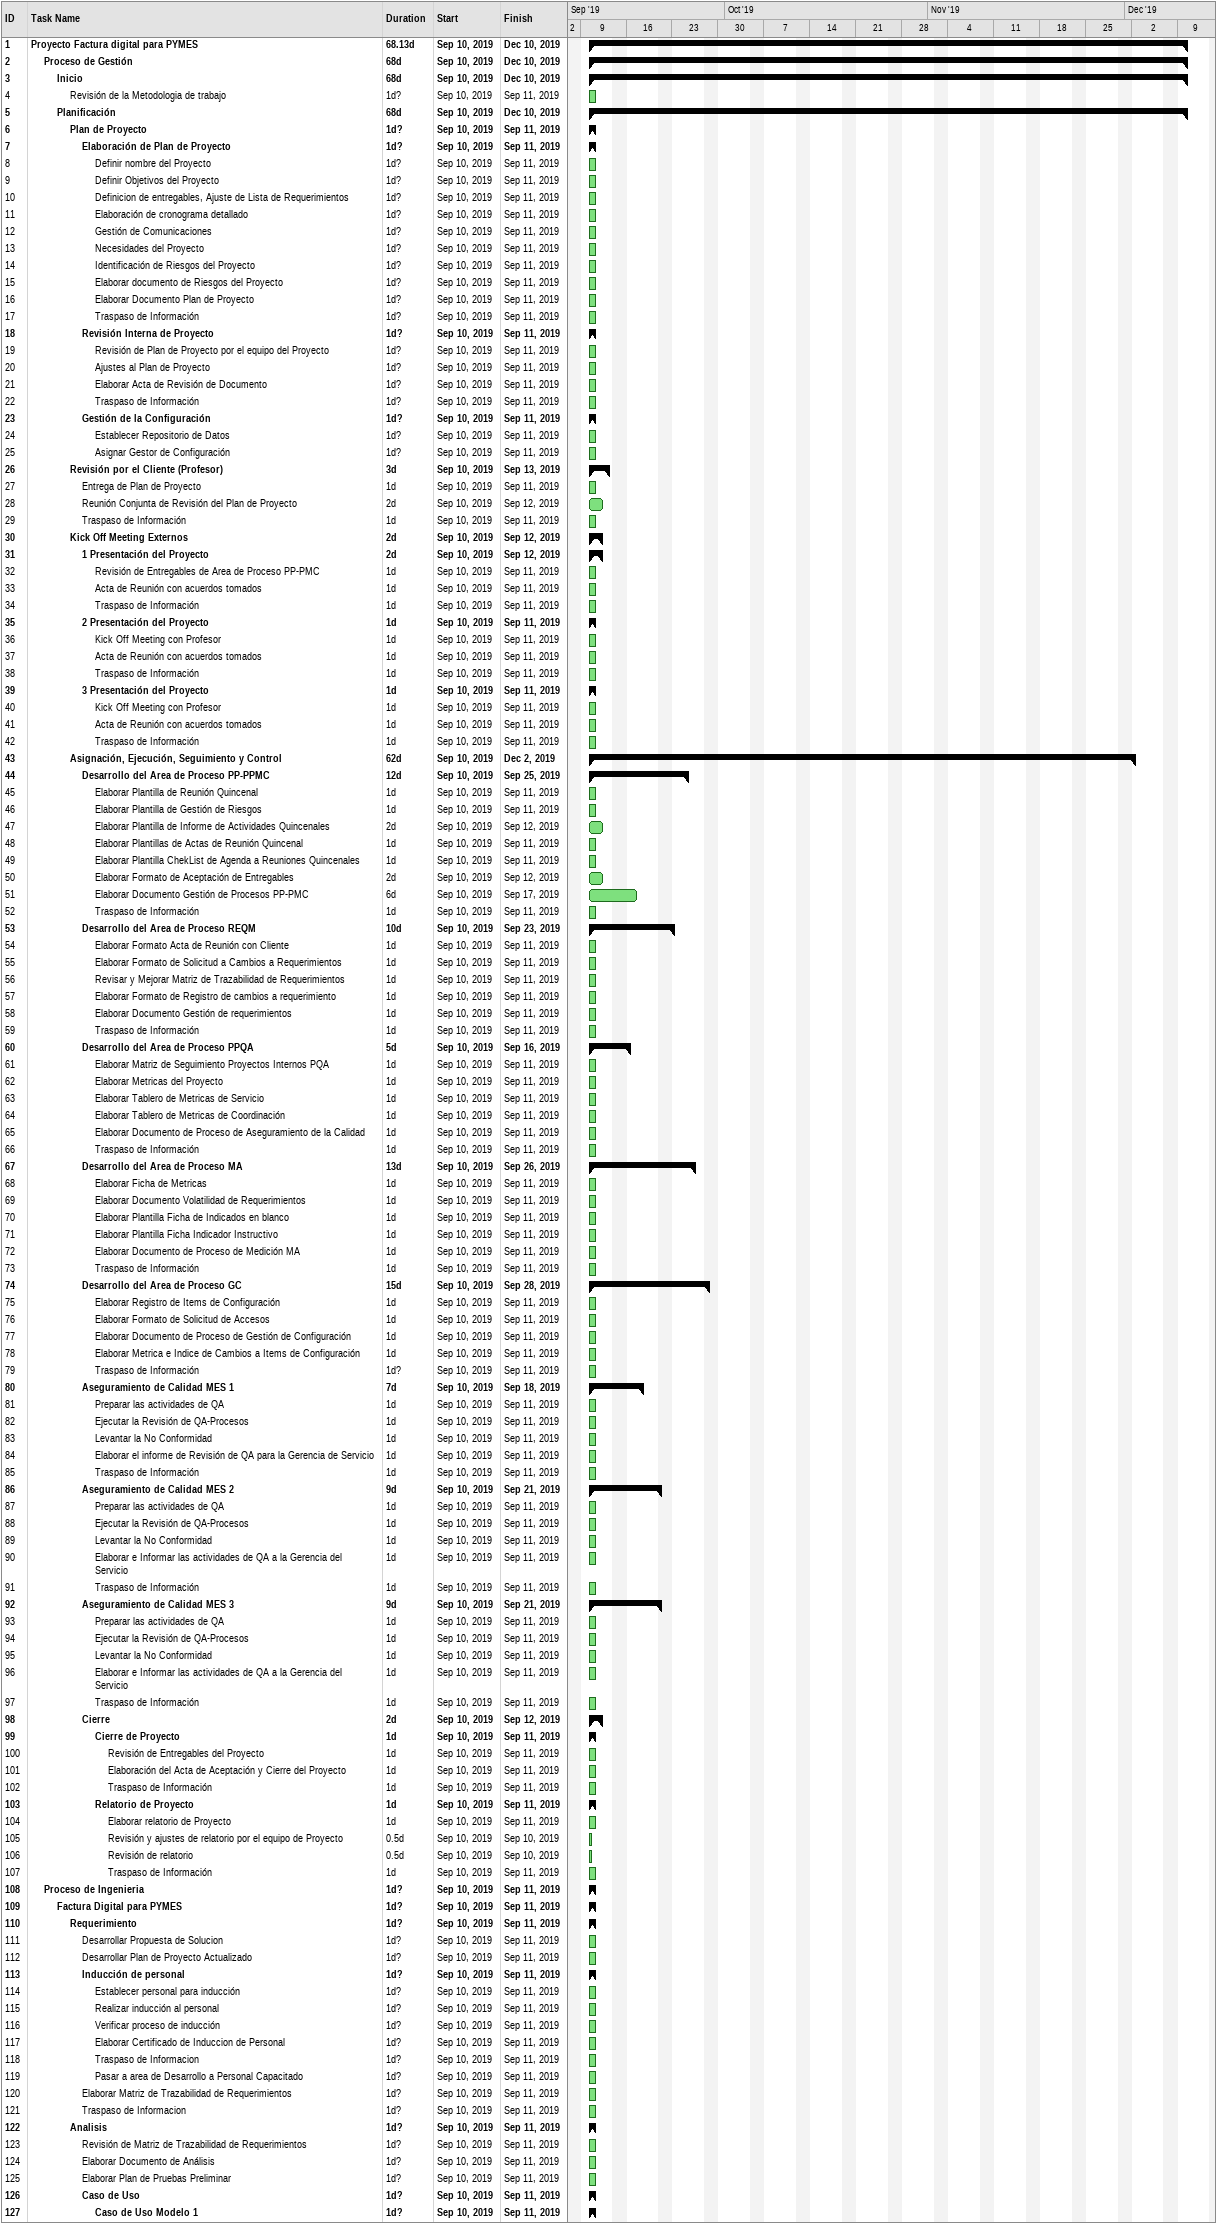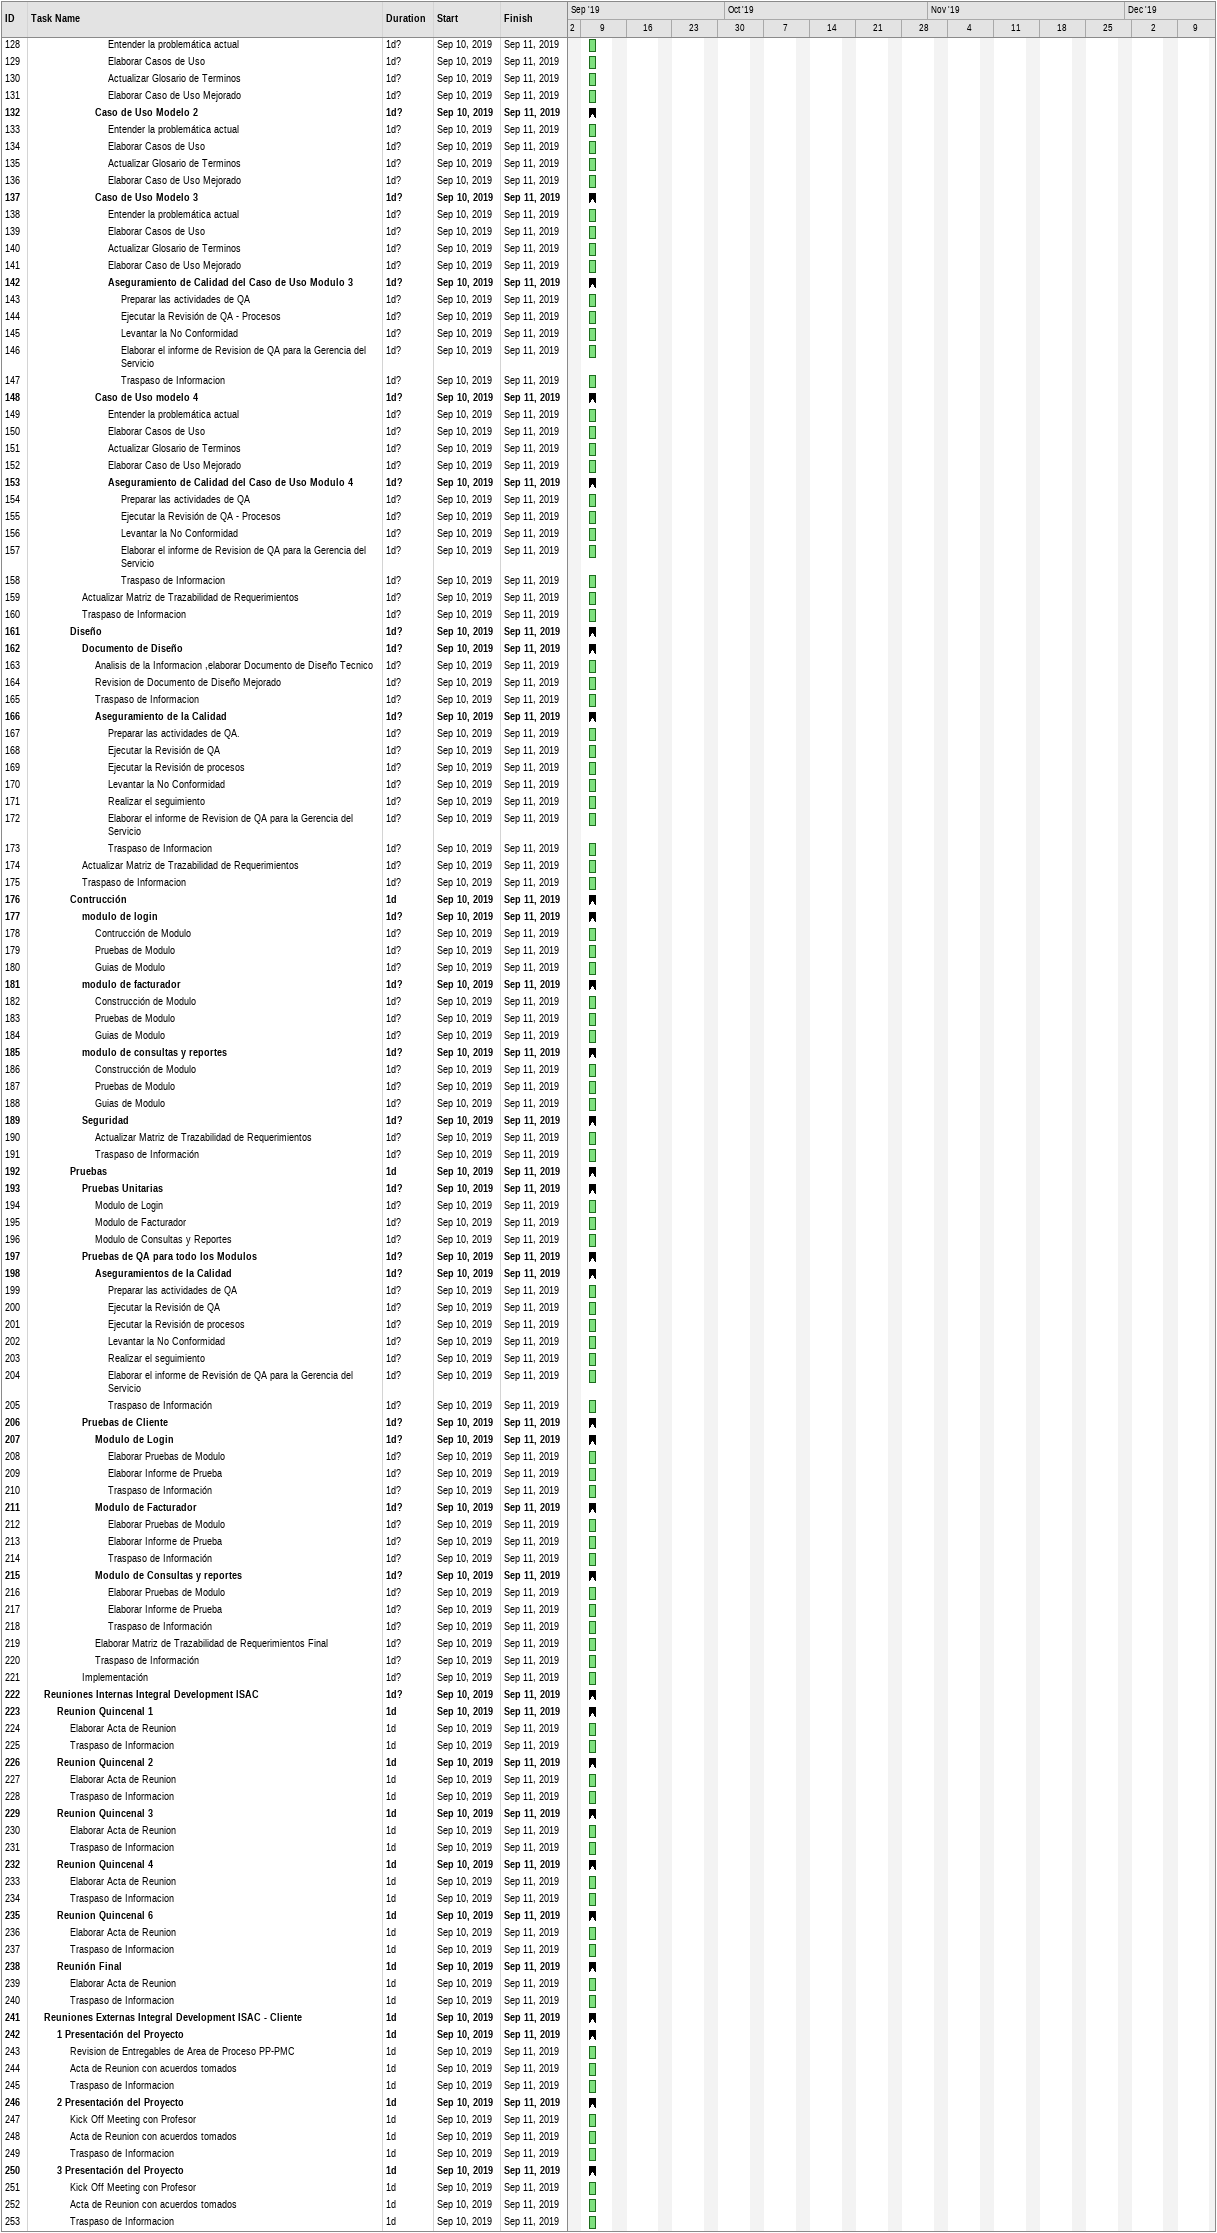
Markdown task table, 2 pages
| ID | Level | Task | Duration | Start | Finish |
|---|---|---|---|---|---|
| 1 | 1 | **Proyecto Factura digital para PYMES** | 68.13d | 2019-09-10 | 2019-12-10 |
| 2 | 2 | **Proceso de Gestión** | 68d | 2019-09-10 | 2019-12-10 |
| 3 | 3 | **Inicio** | 68d | 2019-09-10 | 2019-12-10 |
| 4 | 4 | Revisión de la Metodologia de trabajo | 1d? | 2019-09-10 | 2019-09-11 |
| 5 | 3 | **Planificación** | 68d | 2019-09-10 | 2019-12-10 |
| 6 | 4 | **Plan de Proyecto** | 1d? | 2019-09-10 | 2019-09-11 |
| 7 | 5 | **Elaboración de Plan de Proyecto** | 1d? | 2019-09-10 | 2019-09-11 |
| 8 | 6 | Definir nombre del Proyecto | 1d? | 2019-09-10 | 2019-09-11 |
| 9 | 6 | Definir Objetivos del Proyecto | 1d? | 2019-09-10 | 2019-09-11 |
| 10 | 6 | Definicion de entregables, Ajuste de Lista de Requerimientos | 1d? | 2019-09-10 | 2019-09-11 |
| 11 | 6 | Elaboración de cronograma detallado | 1d? | 2019-09-10 | 2019-09-11 |
| 12 | 6 | Gestión de Comunicaciones | 1d? | 2019-09-10 | 2019-09-11 |
| 13 | 6 | Necesidades del Proyecto | 1d? | 2019-09-10 | 2019-09-11 |
| 14 | 6 | Identificación de Riesgos del Proyecto | 1d? | 2019-09-10 | 2019-09-11 |
| 15 | 6 | Elaborar documento de Riesgos del Proyecto | 1d? | 2019-09-10 | 2019-09-11 |
| 16 | 6 | Elaborar Documento Plan de Proyecto | 1d? | 2019-09-10 | 2019-09-11 |
| 17 | 6 | Traspaso de Información | 1d? | 2019-09-10 | 2019-09-11 |
| 18 | 5 | **Revisión Interna de Proyecto** | 1d? | 2019-09-10 | 2019-09-11 |
| 19 | 6 | Revisión de Plan de Proyecto por el equipo del Proyecto | 1d? | 2019-09-10 | 2019-09-11 |
| 20 | 6 | Ajustes al Plan de Proyecto | 1d? | 2019-09-10 | 2019-09-11 |
| 21 | 6 | Elaborar Acta de Revisión de Documento | 1d? | 2019-09-10 | 2019-09-11 |
| 22 | 6 | Traspaso de Información | 1d? | 2019-09-10 | 2019-09-11 |
| 23 | 5 | **Gestión de la Configuración** | 1d? | 2019-09-10 | 2019-09-11 |
| 24 | 6 | Establecer Repositorio de Datos | 1d? | 2019-09-10 | 2019-09-11 |
| 25 | 6 | Asignar Gestor de Configuración | 1d? | 2019-09-10 | 2019-09-11 |
| 26 | 4 | **Revisión por el Cliente (Profesor)** | 3d | 2019-09-10 | 2019-09-13 |
| 27 | 5 | Entrega de Plan de Proyecto | 1d | 2019-09-10 | 2019-09-11 |
| 28 | 5 | Reunión Conjunta de Revisión del Plan de Proyecto | 2d | 2019-09-10 | 2019-09-12 |
| 29 | 5 | Traspaso de Información | 1d | 2019-09-10 | 2019-09-11 |
| 30 | 4 | **Kick Off Meeting Externos** | 2d | 2019-09-10 | 2019-09-12 |
| 31 | 5 | **1 Presentación del Proyecto** | 2d | 2019-09-10 | 2019-09-12 |
| 32 | 6 | Revisión de Entregables de Area de Proceso PP-PMC | 1d | 2019-09-10 | 2019-09-11 |
| 33 | 6 | Acta de Reunión con acuerdos tomados | 1d | 2019-09-10 | 2019-09-11 |
| 34 | 6 | Traspaso de Información | 1d | 2019-09-10 | 2019-09-11 |
| 35 | 5 | **2 Presentación del Proyecto** | 1d | 2019-09-10 | 2019-09-11 |
| 36 | 6 | Kick Off Meeting con Profesor | 1d | 2019-09-10 | 2019-09-11 |
| 37 | 6 | Acta de Reunión con acuerdos tomados | 1d | 2019-09-10 | 2019-09-11 |
| 38 | 6 | Traspaso de Información | 1d | 2019-09-10 | 2019-09-11 |
| 39 | 5 | **3 Presentación del Proyecto** | 1d | 2019-09-10 | 2019-09-11 |
| 40 | 6 | Kick Off Meeting con Profesor | 1d | 2019-09-10 | 2019-09-11 |
| 41 | 6 | Acta de Reunión con acuerdos tomados | 1d | 2019-09-10 | 2019-09-11 |
| 42 | 6 | Traspaso de Información | 1d | 2019-09-10 | 2019-09-11 |
| 43 | 4 | **Asignación, Ejecución, Seguimiento y Control** | 62d | 2019-09-10 | 2019-12-02 |
| 44 | 5 | **Desarrollo del Area de Proceso PP-PPMC** | 12d | 2019-09-10 | 2019-09-25 |
| 45 | 6 | Elaborar Plantilla de Reunión Quincenal | 1d | 2019-09-10 | 2019-09-11 |
| 46 | 6 | Elaborar Plantilla de Gestión de Riesgos | 1d | 2019-09-10 | 2019-09-11 |
| 47 | 6 | Elaborar Plantilla de Informe de Actividades Quincenales | 2d | 2019-09-10 | 2019-09-12 |
| 48 | 6 | Elaborar Plantillas de Actas de Reunión Quincenal | 1d | 2019-09-10 | 2019-09-11 |
| 49 | 6 | Elaborar Plantilla ChekList de Agenda a Reuniones Quincenales | 1d | 2019-09-10 | 2019-09-11 |
| 50 | 6 | Elaborar Formato de Aceptación de Entregables | 2d | 2019-09-10 | 2019-09-12 |
| 51 | 6 | Elaborar Documento Gestión de Procesos PP-PMC | 6d | 2019-09-10 | 2019-09-17 |
| 52 | 6 | Traspaso de Información | 1d | 2019-09-10 | 2019-09-11 |
| 53 | 5 | **Desarrollo del Area de Proceso REQM** | 10d | 2019-09-10 | 2019-09-23 |
| 54 | 6 | Elaborar Formato Acta de Reunión con Cliente | 1d | 2019-09-10 | 2019-09-11 |
| 55 | 6 | Elaborar Formato de Solicitud a Cambios a Requerimientos | 1d | 2019-09-10 | 2019-09-11 |
| 56 | 6 | Revisar y Mejorar Matriz de Trazabilidad de Requerimientos | 1d | 2019-09-10 | 2019-09-11 |
| 57 | 6 | Elaborar Formato de Registro de cambios a requerimiento | 1d | 2019-09-10 | 2019-09-11 |
| 58 | 6 | Elaborar Documento Gestión de requerimientos | 1d | 2019-09-10 | 2019-09-11 |
| 59 | 6 | Traspaso de Información | 1d | 2019-09-10 | 2019-09-11 |
| 60 | 5 | **Desarrollo del Area de Proceso PPQA** | 5d | 2019-09-10 | 2019-09-16 |
| 61 | 6 | Elaborar Matriz de Seguimiento Proyectos Internos PQA | 1d | 2019-09-10 | 2019-09-11 |
| 62 | 6 | Elaborar Metricas del Proyecto | 1d | 2019-09-10 | 2019-09-11 |
| 63 | 6 | Elaborar Tablero de Metricas de Servicio | 1d | 2019-09-10 | 2019-09-11 |
| 64 | 6 | Elaborar Tablero de Metricas de Coordinación | 1d | 2019-09-10 | 2019-09-11 |
| 65 | 6 | Elaborar Documento de Proceso de Aseguramiento de la Calidad | 1d | 2019-09-10 | 2019-09-11 |
| 66 | 6 | Traspaso de Información | 1d | 2019-09-10 | 2019-09-11 |
| 67 | 5 | **Desarrollo del Area de Proceso MA** | 13d | 2019-09-10 | 2019-09-26 |
| 68 | 6 | Elaborar Ficha de Metricas | 1d | 2019-09-10 | 2019-09-11 |
| 69 | 6 | Elaborar Documento Volatilidad de Requerimientos | 1d | 2019-09-10 | 2019-09-11 |
| 70 | 6 | Elaborar Plantilla Ficha de Indicados en blanco | 1d | 2019-09-10 | 2019-09-11 |
| 71 | 6 | Elaborar Plantilla Ficha Indicador Instructivo | 1d | 2019-09-10 | 2019-09-11 |
| 72 | 6 | Elaborar Documento de Proceso de Medición MA | 1d | 2019-09-10 | 2019-09-11 |
| 73 | 6 | Traspaso de Información | 1d | 2019-09-10 | 2019-09-11 |
| 74 | 5 | **Desarrollo del Area de Proceso GC** | 15d | 2019-09-10 | 2019-09-28 |
| 75 | 6 | Elaborar Registro de Items de Configuración | 1d | 2019-09-10 | 2019-09-11 |
| 76 | 6 | Elaborar Formato de Solicitud de Accesos | 1d | 2019-09-10 | 2019-09-11 |
| 77 | 6 | Elaborar Documento de Proceso de Gestión de Configuración | 1d | 2019-09-10 | 2019-09-11 |
| 78 | 6 | Elaborar Metrica e Indice de Cambios a Items de Configuración | 1d | 2019-09-10 | 2019-09-11 |
| 79 | 6 | Traspaso de Información | 1d? | 2019-09-10 | 2019-09-11 |
| 80 | 5 | **Aseguramiento de Calidad MES 1** | 7d | 2019-09-10 | 2019-09-18 |
| 81 | 6 | Preparar las actividades de QA | 1d | 2019-09-10 | 2019-09-11 |
| 82 | 6 | Ejecutar la Revisión de QA-Procesos | 1d | 2019-09-10 | 2019-09-11 |
| 83 | 6 | Levantar la No Conformidad | 1d | 2019-09-10 | 2019-09-11 |
| 84 | 6 | Elaborar el informe de Revisión de QA para la Gerencia de Servicio | 1d | 2019-09-10 | 2019-09-11 |
| 85 | 6 | Traspaso de Información | 1d | 2019-09-10 | 2019-09-11 |
| 86 | 5 | **Aseguramiento de Calidad MES 2** | 9d | 2019-09-10 | 2019-09-21 |
| 87 | 6 | Preparar las actividades de QA | 1d | 2019-09-10 | 2019-09-11 |
| 88 | 6 | Ejecutar la Revisión de QA-Procesos | 1d | 2019-09-10 | 2019-09-11 |
| 89 | 6 | Levantar la No Conformidad | 1d | 2019-09-10 | 2019-09-11 |
| 90 | 6 | Elaborar e Informar las actividades de QA a la Gerencia del Servicio | 1d | 2019-09-10 | 2019-09-11 |
| 91 | 6 | Traspaso de Información | 1d | 2019-09-10 | 2019-09-11 |
| 92 | 5 | **Aseguramiento de Calidad MES 3** | 9d | 2019-09-10 | 2019-09-21 |
| 93 | 6 | Preparar las actividades de QA | 1d | 2019-09-10 | 2019-09-11 |
| 94 | 6 | Ejecutar la Revisión de QA-Procesos | 1d | 2019-09-10 | 2019-09-11 |
| 95 | 6 | Levantar la No Conformidad | 1d | 2019-09-10 | 2019-09-11 |
| 96 | 6 | Elaborar e Informar las actividades de QA a la Gerencia del Servicio | 1d | 2019-09-10 | 2019-09-11 |
| 97 | 6 | Traspaso de Información | 1d | 2019-09-10 | 2019-09-11 |
| 98 | 5 | **Cierre** | 2d | 2019-09-10 | 2019-09-12 |
| 99 | 6 | **Cierre de Proyecto** | 1d | 2019-09-10 | 2019-09-11 |
| 100 | 7 | Revisión de Entregables del Proyecto | 1d | 2019-09-10 | 2019-09-11 |
| 101 | 7 | Elaboración del Acta de Aceptación y Cierre del Proyecto | 1d | 2019-09-10 | 2019-09-11 |
| 102 | 7 | Traspaso de Información | 1d | 2019-09-10 | 2019-09-11 |
| 103 | 6 | **Relatorio de Proyecto** | 1d | 2019-09-10 | 2019-09-11 |
| 104 | 7 | Elaborar relatorio de Proyecto | 1d | 2019-09-10 | 2019-09-11 |
| 105 | 7 | Revisión y ajustes de relatorio por el equipo de Proyecto | 0.5d | 2019-09-10 | 2019-09-10 |
| 106 | 7 | Revisión de relatorio | 0.5d | 2019-09-10 | 2019-09-10 |
| 107 | 7 | Traspaso de Información | 1d | 2019-09-10 | 2019-09-11 |
| 108 | 2 | **Proceso de Ingenieria** | 1d? | 2019-09-10 | 2019-09-11 |
| 109 | 3 | **Factura Digital para PYMES** | 1d? | 2019-09-10 | 2019-09-11 |
| 110 | 4 | **Requerimiento** | 1d? | 2019-09-10 | 2019-09-11 |
| 111 | 5 | Desarrollar Propuesta de Solucion | 1d? | 2019-09-10 | 2019-09-11 |
| 112 | 5 | Desarrollar Plan de Proyecto Actualizado | 1d? | 2019-09-10 | 2019-09-11 |
| 113 | 5 | **Inducción de personal** | 1d? | 2019-09-10 | 2019-09-11 |
| 114 | 6 | Establecer personal para inducción | 1d? | 2019-09-10 | 2019-09-11 |
| 115 | 6 | Realizar inducción al personal | 1d? | 2019-09-10 | 2019-09-11 |
| 116 | 6 | Verificar proceso de inducción | 1d? | 2019-09-10 | 2019-09-11 |
| 117 | 6 | Elaborar Certificado de Induccion de Personal | 1d? | 2019-09-10 | 2019-09-11 |
| 118 | 6 | Traspaso de Informacion | 1d? | 2019-09-10 | 2019-09-11 |
| 119 | 6 | Pasar a area de Desarrollo a Personal Capacitado | 1d? | 2019-09-10 | 2019-09-11 |
| 120 | 5 | Elaborar Matriz de Trazabilidad de Requerimientos | 1d? | 2019-09-10 | 2019-09-11 |
| 121 | 5 | Traspaso de Informacion | 1d? | 2019-09-10 | 2019-09-11 |
| 122 | 4 | **Analisis** | 1d? | 2019-09-10 | 2019-09-11 |
| 123 | 5 | Revisión de Matriz de Trazabilidad de Requerimientos | 1d? | 2019-09-10 | 2019-09-11 |
| 124 | 5 | Elaborar Documento de Análisis | 1d? | 2019-09-10 | 2019-09-11 |
| 125 | 5 | Elaborar Plan de Pruebas Preliminar | 1d? | 2019-09-10 | 2019-09-11 |
| 126 | 5 | **Caso de Uso** | 1d? | 2019-09-10 | 2019-09-11 |
| 127 | 6 | **Caso de Uso Modelo 1** | 1d? | 2019-09-10 | 2019-09-11 |
| 128 | 7 | Entender la problemática actual | 1d? | 2019-09-10 | 2019-09-11 |
| 129 | 7 | Elaborar Casos de Uso | 1d? | 2019-09-10 | 2019-09-11 |
| 130 | 7 | Actualizar Glosario de Terminos | 1d? | 2019-09-10 | 2019-09-11 |
| 131 | 7 | Elaborar Caso de Uso Mejorado | 1d? | 2019-09-10 | 2019-09-11 |
| 132 | 6 | **Caso de Uso Modelo 2** | 1d? | 2019-09-10 | 2019-09-11 |
| 133 | 7 | Entender la problemática actual | 1d? | 2019-09-10 | 2019-09-11 |
| 134 | 7 | Elaborar Casos de Uso | 1d? | 2019-09-10 | 2019-09-11 |
| 135 | 7 | Actualizar Glosario de Terminos | 1d? | 2019-09-10 | 2019-09-11 |
| 136 | 7 | Elaborar Caso de Uso Mejorado | 1d? | 2019-09-10 | 2019-09-11 |
| 137 | 6 | **Caso de Uso Modelo 3** | 1d? | 2019-09-10 | 2019-09-11 |
| 138 | 7 | Entender la problemática actual | 1d? | 2019-09-10 | 2019-09-11 |
| 139 | 7 | Elaborar Casos de Uso | 1d? | 2019-09-10 | 2019-09-11 |
| 140 | 7 | Actualizar Glosario de Terminos | 1d? | 2019-09-10 | 2019-09-11 |
| 141 | 7 | Elaborar Caso de Uso Mejorado | 1d? | 2019-09-10 | 2019-09-11 |
| 142 | 7 | **Aseguramiento de Calidad del Caso de Uso Modulo 3** | 1d? | 2019-09-10 | 2019-09-11 |
| 143 | 8 | Preparar las actividades de QA | 1d? | 2019-09-10 | 2019-09-11 |
| 144 | 8 | Ejecutar la Revisión de QA - Procesos | 1d? | 2019-09-10 | 2019-09-11 |
| 145 | 8 | Levantar la No Conformidad | 1d? | 2019-09-10 | 2019-09-11 |
| 146 | 8 | Elaborar el informe de Revision de QA para la Gerencia del Servicio | 1d? | 2019-09-10 | 2019-09-11 |
| 147 | 8 | Traspaso de Informacion | 1d? | 2019-09-10 | 2019-09-11 |
| 148 | 6 | **Caso de Uso modelo 4** | 1d? | 2019-09-10 | 2019-09-11 |
| 149 | 7 | Entender la problemática actual | 1d? | 2019-09-10 | 2019-09-11 |
| 150 | 7 | Elaborar Casos de Uso | 1d? | 2019-09-10 | 2019-09-11 |
| 151 | 7 | Actualizar Glosario de Terminos | 1d? | 2019-09-10 | 2019-09-11 |
| 152 | 7 | Elaborar Caso de Uso Mejorado | 1d? | 2019-09-10 | 2019-09-11 |
| 153 | 7 | **Aseguramiento de Calidad del Caso de Uso Modulo 4** | 1d? | 2019-09-10 | 2019-09-11 |
| 154 | 8 | Preparar las actividades de QA | 1d? | 2019-09-10 | 2019-09-11 |
| 155 | 8 | Ejecutar la Revisión de QA - Procesos | 1d? | 2019-09-10 | 2019-09-11 |
| 156 | 8 | Levantar la No Conformidad | 1d? | 2019-09-10 | 2019-09-11 |
| 157 | 8 | Elaborar el informe de Revision de QA para la Gerencia del Servicio | 1d? | 2019-09-10 | 2019-09-11 |
| 158 | 8 | Traspaso de Informacion | 1d? | 2019-09-10 | 2019-09-11 |
| 159 | 5 | Actualizar Matriz de Trazabilidad de Requerimientos | 1d? | 2019-09-10 | 2019-09-11 |
| 160 | 5 | Traspaso de Informacion | 1d? | 2019-09-10 | 2019-09-11 |
| 161 | 4 | **Diseño** | 1d? | 2019-09-10 | 2019-09-11 |
| 162 | 5 | **Documento de Diseño** | 1d? | 2019-09-10 | 2019-09-11 |
| 163 | 6 | Analisis de la Informacion ,elaborar Documento de Diseño Tecnico | 1d? | 2019-09-10 | 2019-09-11 |
| 164 | 6 | Revision de Documento de Diseño Mejorado | 1d? | 2019-09-10 | 2019-09-11 |
| 165 | 6 | Traspaso de Informacion | 1d? | 2019-09-10 | 2019-09-11 |
| 166 | 6 | **Aseguramiento de la Calidad** | 1d? | 2019-09-10 | 2019-09-11 |
| 167 | 7 | Preparar las actividades de QA. | 1d? | 2019-09-10 | 2019-09-11 |
| 168 | 7 | Ejecutar la Revisión de QA | 1d? | 2019-09-10 | 2019-09-11 |
| 169 | 7 | Ejecutar la Revisión de procesos | 1d? | 2019-09-10 | 2019-09-11 |
| 170 | 7 | Levantar la No Conformidad | 1d? | 2019-09-10 | 2019-09-11 |
| 171 | 7 | Realizar el seguimiento | 1d? | 2019-09-10 | 2019-09-11 |
| 172 | 7 | Elaborar el informe de Revision de QA para la Gerencia del Servicio | 1d? | 2019-09-10 | 2019-09-11 |
| 173 | 7 | Traspaso de Informacion | 1d? | 2019-09-10 | 2019-09-11 |
| 174 | 5 | Actualizar Matriz de Trazabilidad de Requerimientos | 1d? | 2019-09-10 | 2019-09-11 |
| 175 | 5 | Traspaso de Informacion | 1d? | 2019-09-10 | 2019-09-11 |
| 176 | 4 | **Contrucción** | 1d | 2019-09-10 | 2019-09-11 |
| 177 | 5 | **modulo de login** | 1d? | 2019-09-10 | 2019-09-11 |
| 178 | 6 | Contrucción de Modulo | 1d? | 2019-09-10 | 2019-09-11 |
| 179 | 6 | Pruebas de Modulo | 1d? | 2019-09-10 | 2019-09-11 |
| 180 | 6 | Guias de Modulo | 1d? | 2019-09-10 | 2019-09-11 |
| 181 | 5 | **modulo de facturador** | 1d? | 2019-09-10 | 2019-09-11 |
| 182 | 6 | Construcción de Modulo | 1d? | 2019-09-10 | 2019-09-11 |
| 183 | 6 | Pruebas de Modulo | 1d? | 2019-09-10 | 2019-09-11 |
| 184 | 6 | Guias de Modulo | 1d? | 2019-09-10 | 2019-09-11 |
| 185 | 5 | **modulo de consultas y reportes** | 1d? | 2019-09-10 | 2019-09-11 |
| 186 | 6 | Construcción de Modulo | 1d? | 2019-09-10 | 2019-09-11 |
| 187 | 6 | Pruebas de Modulo | 1d? | 2019-09-10 | 2019-09-11 |
| 188 | 6 | Guias de Modulo | 1d? | 2019-09-10 | 2019-09-11 |
| 189 | 5 | **Seguridad** | 1d? | 2019-09-10 | 2019-09-11 |
| 190 | 6 | Actualizar Matriz de Trazabilidad de Requerimientos | 1d? | 2019-09-10 | 2019-09-11 |
| 191 | 6 | Traspaso de Información | 1d? | 2019-09-10 | 2019-09-11 |
| 192 | 4 | **Pruebas** | 1d | 2019-09-10 | 2019-09-11 |
| 193 | 5 | **Pruebas Unitarias** | 1d? | 2019-09-10 | 2019-09-11 |
| 194 | 6 | Modulo de Login | 1d? | 2019-09-10 | 2019-09-11 |
| 195 | 6 | Modulo de Facturador | 1d? | 2019-09-10 | 2019-09-11 |
| 196 | 6 | Modulo de Consultas y Reportes | 1d? | 2019-09-10 | 2019-09-11 |
| 197 | 5 | **Pruebas de QA para todo los Modulos** | 1d? | 2019-09-10 | 2019-09-11 |
| 198 | 6 | **Aseguramientos de la Calidad** | 1d? | 2019-09-10 | 2019-09-11 |
| 199 | 7 | Preparar las actividades de QA | 1d? | 2019-09-10 | 2019-09-11 |
| 200 | 7 | Ejecutar la Revisión de QA | 1d? | 2019-09-10 | 2019-09-11 |
| 201 | 7 | Ejecutar la Revisión de procesos | 1d? | 2019-09-10 | 2019-09-11 |
| 202 | 7 | Levantar la No Conformidad | 1d? | 2019-09-10 | 2019-09-11 |
| 203 | 7 | Realizar el seguimiento | 1d? | 2019-09-10 | 2019-09-11 |
| 204 | 7 | Elaborar el informe de Revisión de QA para la Gerencia del Servicio | 1d? | 2019-09-10 | 2019-09-11 |
| 205 | 7 | Traspaso de Información | 1d? | 2019-09-10 | 2019-09-11 |
| 206 | 5 | **Pruebas de Cliente** | 1d? | 2019-09-10 | 2019-09-11 |
| 207 | 6 | **Modulo de Login** | 1d? | 2019-09-10 | 2019-09-11 |
| 208 | 7 | Elaborar Pruebas de Modulo | 1d? | 2019-09-10 | 2019-09-11 |
| 209 | 7 | Elaborar Informe de Prueba | 1d? | 2019-09-10 | 2019-09-11 |
| 210 | 7 | Traspaso de Información | 1d? | 2019-09-10 | 2019-09-11 |
| 211 | 6 | **Modulo de Facturador** | 1d? | 2019-09-10 | 2019-09-11 |
| 212 | 7 | Elaborar Pruebas de Modulo | 1d? | 2019-09-10 | 2019-09-11 |
| 213 | 7 | Elaborar Informe de Prueba | 1d? | 2019-09-10 | 2019-09-11 |
| 214 | 7 | Traspaso de Información | 1d? | 2019-09-10 | 2019-09-11 |
| 215 | 6 | **Modulo de Consultas y reportes** | 1d? | 2019-09-10 | 2019-09-11 |
| 216 | 7 | Elaborar Pruebas de Modulo | 1d? | 2019-09-10 | 2019-09-11 |
| 217 | 7 | Elaborar Informe de Prueba | 1d? | 2019-09-10 | 2019-09-11 |
| 218 | 7 | Traspaso de Información | 1d? | 2019-09-10 | 2019-09-11 |
| 219 | 6 | Elaborar Matriz de Trazabilidad de Requerimientos Final | 1d? | 2019-09-10 | 2019-09-11 |
| 220 | 6 | Traspaso de Información | 1d? | 2019-09-10 | 2019-09-11 |
| 221 | 5 | Implementación | 1d? | 2019-09-10 | 2019-09-11 |
| 222 | 2 | **Reuniones Internas Integral Development ISAC** | 1d? | 2019-09-10 | 2019-09-11 |
| 223 | 3 | **Reunion Quincenal 1** | 1d | 2019-09-10 | 2019-09-11 |
| 224 | 4 | Elaborar Acta de Reunion | 1d | 2019-09-10 | 2019-09-11 |
| 225 | 4 | Traspaso de Informacion | 1d | 2019-09-10 | 2019-09-11 |
| 226 | 3 | **Reunion Quincenal 2** | 1d | 2019-09-10 | 2019-09-11 |
| 227 | 4 | Elaborar Acta de Reunion | 1d | 2019-09-10 | 2019-09-11 |
| 228 | 4 | Traspaso de Informacion | 1d | 2019-09-10 | 2019-09-11 |
| 229 | 3 | **Reunion Quincenal 3** | 1d | 2019-09-10 | 2019-09-11 |
| 230 | 4 | Elaborar Acta de Reunion | 1d | 2019-09-10 | 2019-09-11 |
| 231 | 4 | Traspaso de Informacion | 1d | 2019-09-10 | 2019-09-11 |
| 232 | 3 | **Reunion Quincenal 4** | 1d | 2019-09-10 | 2019-09-11 |
| 233 | 4 | Elaborar Acta de Reunion | 1d | 2019-09-10 | 2019-09-11 |
| 234 | 4 | Traspaso de Informacion | 1d | 2019-09-10 | 2019-09-11 |
| 235 | 3 | **Reunion Quincenal 6** | 1d | 2019-09-10 | 2019-09-11 |
| 236 | 4 | Elaborar Acta de Reunion | 1d | 2019-09-10 | 2019-09-11 |
| 237 | 4 | Traspaso de Informacion | 1d | 2019-09-10 | 2019-09-11 |
| 238 | 3 | **Reunión Final** | 1d | 2019-09-10 | 2019-09-11 |
| 239 | 4 | Elaborar Acta de Reunion | 1d | 2019-09-10 | 2019-09-11 |
| 240 | 4 | Traspaso de Informacion | 1d | 2019-09-10 | 2019-09-11 |
| 241 | 2 | **Reuniones Externas Integral Development ISAC - Cliente** | 1d | 2019-09-10 | 2019-09-11 |
| 242 | 3 | **1 Presentación del Proyecto** | 1d | 2019-09-10 | 2019-09-11 |
| 243 | 4 | Revision de Entregables de Area de Proceso PP-PMC | 1d | 2019-09-10 | 2019-09-11 |
| 244 | 4 | Acta de Reunion con acuerdos tomados | 1d | 2019-09-10 | 2019-09-11 |
| 245 | 4 | Traspaso de Informacion | 1d | 2019-09-10 | 2019-09-11 |
| 246 | 3 | **2 Presentación del Proyecto** | 1d | 2019-09-10 | 2019-09-11 |
| 247 | 4 | Kick Off Meeting con Profesor | 1d | 2019-09-10 | 2019-09-11 |
| 248 | 4 | Acta de Reunion con acuerdos tomados | 1d | 2019-09-10 | 2019-09-11 |
| 249 | 4 | Traspaso de Informacion | 1d | 2019-09-10 | 2019-09-11 |
| 250 | 3 | **3 Presentación del Proyecto** | 1d | 2019-09-10 | 2019-09-11 |
| 251 | 4 | Kick Off Meeting con Profesor | 1d | 2019-09-10 | 2019-09-11 |
| 252 | 4 | Acta de Reunion con acuerdos tomados | 1d | 2019-09-10 | 2019-09-11 |
| 253 | 4 | Traspaso de Informacion | 1d | 2019-09-10 | 2019-09-11 |
